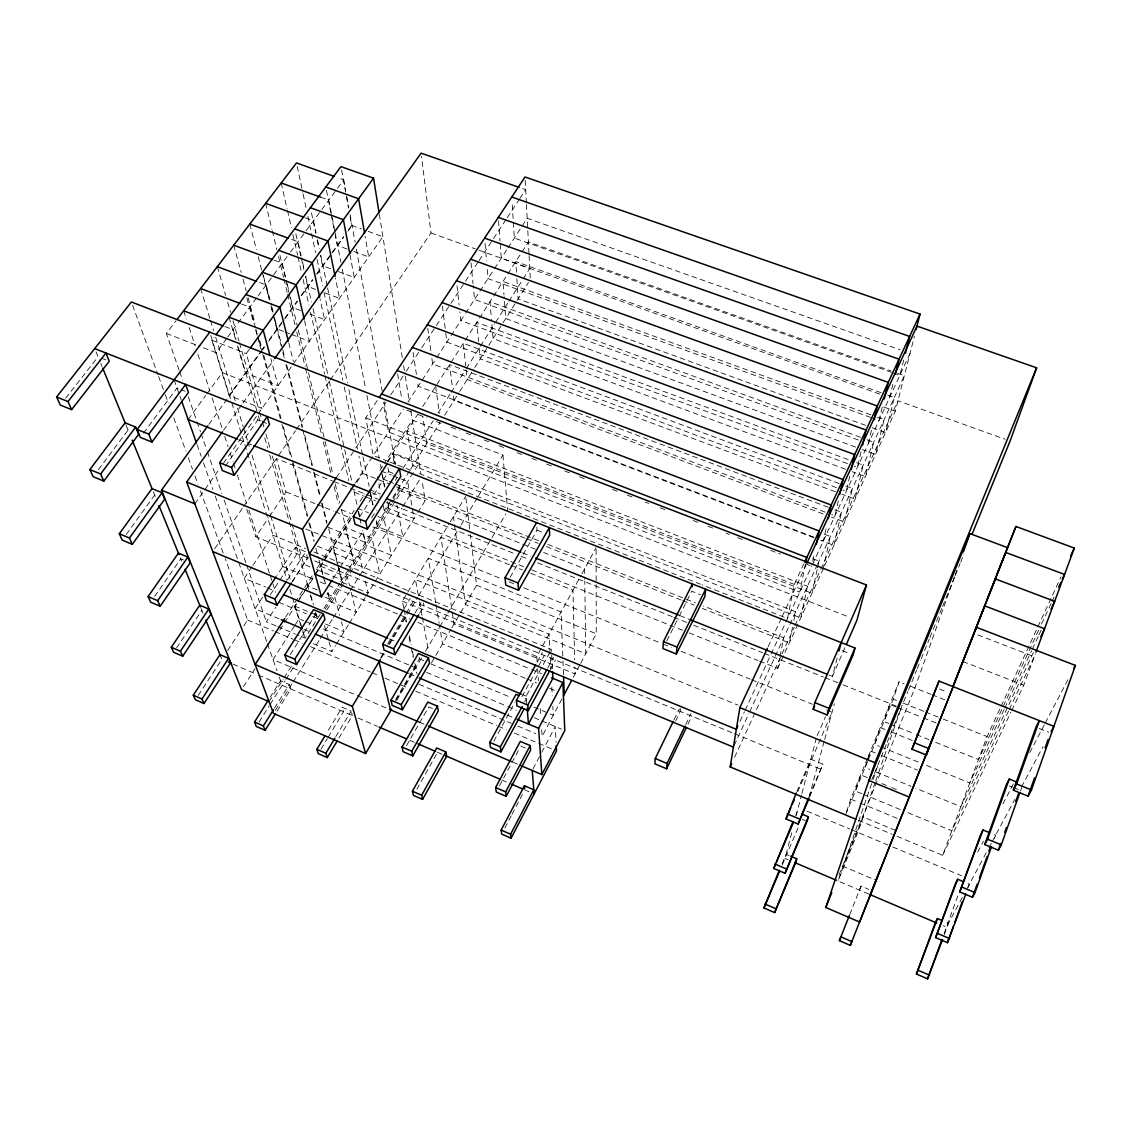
<?xml version="1.0" encoding="UTF-8"?>
<svg xmlns="http://www.w3.org/2000/svg" width="1132" height="1132" viewBox="0 0 1132 1132"><rect width="100%" height="100%" fill="white"/><g stroke="black" fill="none" stroke-linecap="round" stroke-linejoin="round"><path stroke-width="0.75" stroke-dasharray="5 3.75" d="M680.544 708.632L680.275 711.42L675.663 720.957M759.643 661.173L777.67 668.389L779.679 658.201M780.019 656.518L783.712 637.84L703.453 606.045M803.946 563.623L794.268 584.423L787.532 618.497L702.038 584.862M792.513 627.34L789.329 642.905L702.349 608.408M793.928 620.435L795.697 611.789L392.45 453.663L394.332 463.964M805.475 564.033L799.73 592.093L388.488 432L383.125 402.61M812.762 561.161L814.531 552.77M817.177 569.58L812.012 593.295L426.821 443.503L422.788 416.746M817.545 567.882L819.016 561.104L812.422 558.571M826.035 528.856L823.431 540.771L820.148 539.525M823.063 569.127L830.364 536.455L823.756 533.95M838.274 500.981L834.963 515.824L831.666 514.579M849.722 476.289L846.283 491.33L842.986 490.099M860.957 452.05L857.391 467.275L854.094 466.059M868.301 443.659L871.98 428.25M882.238 407.223L879.026 420.467L872.39 418.062M889.554 397.672L893.275 382.616M903.718 360.075L899.898 375.286L893.247 372.909M824.719 565.519L895.299 411.185L914.401 336.232M791.692 832.827L785.028 858.452L788.254 859.825M796.136 815.748L801.47 795.244M801.923 793.546L816.13 738.871M829.105 675.068L832.388 676.384L838.104 654.395M809.125 796.97L824.238 741.106M824.69 739.408L834.312 703.849M809.776 796.772L822.879 764.199L810.837 759.247L796.97 791.367M867.494 758.355L850.67 799.121L845.547 814.899L867.72 761.114M868.386 759.487L893.247 699.166L899.105 681.719L904.029 683.671M868.725 894.054L838.076 881.007L872.56 780.91M873.14 779.255L877.739 765.897M875.135 782.637L857.801 832.374L838.076 881.007M875.715 780.981L901.143 708.038M954.531 576.754L914.911 687.973L839.081 874.725M955.125 575.098L956.894 570.118M1020.47 790.999L1021.63 787.731M994.462 838.444L995.636 835.175L992.495 833.874M968.214 887.46L969.402 884.163L966.473 882.932M944.06 933.56L958.196 894.804M944.343 934.608L948.489 923.245L943.748 921.236M1011.654 710.67L1023.781 685.228L1035.341 653.829M897.053 836.336L942.645 855.325L987.104 736.578L1000.405 707.825M859.499 890.12L861.028 886.087L868.768 889.37M849.778 914.571L861.028 886.087M871.81 779.92L873.805 775.01M874.484 773.368L886.498 743.908M887.177 742.267L907.878 691.51M908.543 689.883L916.566 670.229M917.231 668.602L920.571 660.409M921.236 658.782L929.259 639.127M929.924 637.5L941.951 608.025M942.616 606.384L954.644 576.924M955.309 575.282L959.978 563.821M960.658 562.194L963.997 554.001M868.159 756.728L899.105 681.719M782.014 863.9L786.117 854.278L789.146 855.566M782.311 864.834L798.654 826.487M809.125 796.433L822.879 764.199M795.711 815.295L797.098 812.054M797.72 791.763L832.062 712.184L823.855 708.887M817.262 735.588L825.454 716.669M832.388 676.384L845.717 645.863M734.597 757.294L794.211 627.213M794.947 625.6L819.964 570.995M820.7 569.382L897.959 400.756L1005.131 439.258M777.67 668.389L823.983 567.118M734.159 745.521L748.889 713.5M749.625 711.887L816.809 565.901M817.545 564.302L904.355 375.654L897.704 373.291M740.017 721.339L744.46 711.745M745.196 710.132L770.326 655.725M771.076 654.126L785.113 623.718M785.849 622.119L811.885 565.774M812.465 564.514L910.057 353.283M768.147 646.697L781.547 617.846M782.283 616.247L806.097 564.953M1001.141 706.227L1060.995 576.839M1038.61 630.298L978.487 759.572L934.24 741.785M1041.582 623.916L1048.26 609.554M1048.996 607.955L1051.232 603.172M1051.968 601.573L1054.189 596.79M1004.013 709.651L969.742 782.934L925.085 764.822M1004.763 708.066L1031.592 650.716M1032.327 649.117L1038.299 636.368M1039.034 634.783L1041.27 630M1033.374 652.57L960.856 806.677L915.887 788.282M1008.57 711.009L951.828 830.803L904.921 811.446M1009.319 709.41L1034.294 656.702L973.916 633.411M942.645 855.325L1010.89 712.254M685.723 724.607L690.959 713.726M688.015 724.155L691.836 716.188M674.049 719.782L679.313 708.929M666.833 640.825L669.946 634.628M670.724 633.085L678.493 617.577M679.271 616.034L691.709 591.229L700.496 594.696M504.858 827.987L511.254 815.804M512.046 814.276L524.017 791.438M977.694 852.141L983.397 841.246M1002.938 803.904L1013.522 783.669M1029.809 752.554L1044.454 724.537M1045.275 722.98L1068.07 679.412M533.016 768.953L540.969 753.813M541.761 752.299L555.274 726.56L556.067 742.224M561.812 699.052L542.129 736.338L541.662 729.404M573.287 677.29L579.853 664.866M580.674 663.31L596.253 633.793L596.168 584.607M499.495 785.877L519.928 747.573M962.257 897.534L946.423 927.094L943.182 925.721M967.082 888.493L983.085 858.622M983.92 857.066L988.08 849.283M988.915 847.727L991.42 843.057M992.255 841.501L1014.753 799.489M1021.418 787.037L1043.081 746.568M547.704 668.092L553.52 657.31M550.506 669.253L555.444 660.041M526.805 703.92L526.168 696.138L542.454 666.012M543.275 664.512L549.784 652.471M524.71 701.854L526.394 698.741L521.923 696.873M493.807 741.205L514.763 702.661M537.29 661.895L542.299 652.683M521.923 696.746L537.672 667.696M538.507 666.168L544.308 655.456M537.176 661.739L536.837 656.532L581.084 575.311M581.919 573.768L596.097 547.718M416.859 789.216L436.697 753.827M510.079 577.419L537.021 530.158L536.766 525.63M406.515 745.705L428.745 706.906L433.528 708.929M431.433 662.956L434.971 656.857M435.848 655.343L450.904 629.42M451.781 627.906L459.748 614.181M460.639 612.667L476.572 585.23L470.388 534.672M395.775 700.765L415.175 667.625L414.496 664.258M396.893 700.085L421.896 657.338M425.476 651.24L438.876 628.345M439.768 626.817L446.914 614.605M447.805 613.077L505.877 513.857M395.705 699.392L419.42 658.895L418.911 656.22M419.562 613.303L423.948 605.917L423.41 602.903M335.751 736.706L351.09 711.094L342.204 707.259L326.808 732.8M338.907 738.064L352.363 715.566L351.514 712.58M414.906 613.219L421.104 602.832M387.583 644.193L405.256 614.747M406.147 613.275L413.208 601.502L412.642 598.46M380.607 657.876L384.229 651.834M388.757 644.292L405.044 617.124L406.063 622.175M381.357 657.89L384.993 651.834M389.521 644.264L417.651 597.342M418.557 595.828L460.3 526.196M461.205 524.682L477.534 497.443M478.454 495.929L502.948 455.064L412.303 420.043L386.592 460.045M404.053 608.733L410.279 598.389M321.007 749.172L327.304 738.687M328.209 737.187L343.52 711.745L342.204 707.259M403.77 608.054L402.384 601.12L449.418 523.281M450.324 521.781L465.705 496.325M313.239 643.712L331.86 651.579L335.553 645.608M336.473 644.108L348.5 624.68M349.42 623.18L365.141 597.781M366.06 596.281L374.381 582.824M375.3 581.339L416.901 514.07M417.821 512.57L425.222 500.613L421.939 480.194M274.468 708.151L289.297 684.478L280.552 680.714L270.322 696.944M275.345 710.372L292.197 683.431M293.131 681.931L319.351 640.019M320.285 638.519L332.454 619.048M333.402 617.563L349.307 592.107M350.255 590.607L401.747 508.268M402.681 506.782L419.533 479.827M277.057 711.151L290.867 689.048L289.297 684.478M259.072 722.046L269.232 705.873M270.152 704.401L284.967 680.856M285.901 679.37L294.278 666.026M320.115 614.421L305.102 638.207L297.037 634.783M323.865 608.478L339.798 583.221M340.732 581.735L348.231 569.849M349.165 568.363L392.295 500.004M393.243 498.519L399.794 488.104L399.172 484.652M325.125 609.271L339.147 587.013M340.081 585.527L347.566 573.655M348.5 572.184L391.516 503.938M392.45 502.452L399.936 490.58L398.988 485.444M269.076 701.656L283.156 679.299M284.09 677.813L292.537 664.399M326.738 610.077L419.208 463.172L393.073 452.913L395.252 464.898M290.316 654.466L315.163 615.185L314.342 612.426M523.635 566.637L384.314 510.829L391.856 498.887M392.804 497.401L409.756 470.544M410.704 469.044L439.909 422.774M444.621 415.317L458.757 392.931M459.691 391.446L473.827 369.06M474.775 367.56L487.963 346.675M488.897 345.175L502.099 324.276M503.033 322.79L516.22 301.89M517.168 300.405L528.474 282.491M332.836 578.891L339.459 568.448M340.407 566.948L363.131 531.134M371.65 517.706L376.39 510.235M395.323 480.392L397.219 477.407M402.907 468.45L433.202 420.694M437.928 413.222L450.239 393.823M451.187 392.337L465.393 369.938M466.342 368.452L494.741 323.681M495.689 322.181L507.999 302.782M508.947 301.282L522.206 280.396M523.154 278.897L529.776 268.454L477.096 249.521M294.419 626.053L273.067 659.546L388.064 708.774M295.339 624.595L299.06 618.765L303.914 620.817M359.693 516.843L388.63 471.563L387.752 466.879M285.632 617.138L303.73 588.98M304.678 587.494L312.305 575.636M317.059 568.236L322.776 559.335M323.738 557.864L354.203 510.433M359.919 501.547L364.688 494.132M379.928 470.431L385.63 461.531M300.9 625.699L294.773 606.059L298.593 600.102M299.541 598.616L306.22 588.216M307.182 586.73L312.899 577.801M315.092 574.165L351.274 517.805M387.342 461.842L417.934 413.972M422.703 406.558L528.403 241.908L891.054 370.928M243.465 686.728L254.926 668.87M279.76 630.17L283.58 624.213M284.542 622.727L296.952 603.384M297.914 601.899L304.593 591.47M305.555 589.984L314.144 576.584M315.106 575.098L323.695 561.713M324.658 560.213L350.439 520.027M387.696 461.983L393.427 453.055M355.434 482.94L403.402 409.02M407.874 402.129L436.032 358.745M436.74 357.641L464.813 314.385M465.606 313.168L493.594 270.024M494.458 268.694L507.023 249.323M507.928 247.936L527.172 218.278L900.067 349.76M292.226 581.551L307.508 557.991L305.725 551.751L295.268 547.449L276.916 575.438M276.038 625.911L266.36 621.808L275.883 607.106M292.084 582.131L308.3 557.142M356.905 482.19L362.622 473.374L358.943 456.125M287.457 579.825L305.725 551.751M270.251 594.809L278.882 581.593M279.845 580.136L297.108 553.718L295.268 547.449M198.199 695.402L221.872 659.305L219.962 654.636M227.603 650.56L240.012 631.642M243.833 625.812L247.653 619.996L225.24 558.713M262.709 597.045L255.082 608.691L279.491 618.992M336.402 477.548L354.854 449.503M355.816 448.017L385.913 402.256M390.766 394.87L405.327 372.725M406.289 371.239L420.849 349.095M421.826 347.623L435.41 326.95M436.386 325.478L449.97 304.805M450.946 303.319L464.53 282.66M465.507 281.175L478.114 261.987M479.091 260.502L506.273 219.169M507.235 217.684L518.895 199.968M519.857 198.496L525.687 189.638L520.706 187.898M388.035 461.318L373.249 455.503L365.721 417.906L377.38 400.275M251.969 566.778L244.314 578.254L265.496 587.112M252.931 565.349L273.024 535.21L305.583 548.567M308.074 558.232L255.818 536.724L268.468 517.904M269.444 516.461L285.986 491.868L276.434 458.602L332.284 480.888M176.535 647.943L201.864 610.389M214.755 548.638L242.658 507.9M243.649 506.457L277.538 456.988M278.529 455.531L295.466 430.811M296.471 429.353L329.355 381.343M330.346 379.885L430.995 232.951L421.528 156.641M154.66 596.394L180.766 558.84L183.908 560.156M225.31 466.172L257.813 419.915L256.865 416.703M194.86 503.853L204.015 490.849M205.019 489.406L219.254 469.186M223.315 463.413L256.865 415.769M223.528 430.316L241.951 404.478M242.97 403.034L273.689 359.962M249.38 349.279L246.267 353.566L262.03 408.426L229.103 395.493L261.025 351.175M262.058 349.746L264.11 346.887M269.26 339.741L283.679 319.733M284.712 318.304L297.065 301.14M301.183 295.424L312.517 279.703M316.635 273.986L331.053 253.978M332.086 252.549L343.406 236.814M348.557 229.669L351.656 225.381L349.76 215.009M208.882 424.358L261.421 351.415M262.454 349.972L264.506 347.114M268.638 341.397L284.09 319.946M285.108 318.517L297.475 301.353M301.593 295.622L312.927 279.887M317.045 274.17L331.464 254.148M332.497 252.719L343.831 236.984M347.949 231.253L352.066 225.537M126.26 534.46L154.66 495.08L157.518 496.255M188.167 419.505L205.783 395.351M206.816 393.936L222.367 372.626L848.731 616.954M226.626 338.553L216.17 352.731L198.496 345.883M227.674 337.138L256.95 297.447M257.997 296.032L272.642 276.18M273.689 274.765L289.382 253.497M290.429 252.082L305.06 232.244M306.107 230.815L320.752 210.976M321.799 209.561L336.445 189.709M337.478 188.294L343.76 179.79L337.237 177.469M229.103 395.493L211.882 340.293L213.976 337.463M143.481 433.174L177.031 388.021L185.195 391.233M98.427 469.638L128.072 430.118M179.082 370.093L166.362 333.431L175.969 320.851M65.698 398.167L98.074 356.849M891.592 372.329L514.338 238.06L512.103 202.147M881.05 392.677L515.81 261.534L516.546 273.406M887.686 395.068L894.337 397.445L885.493 432.622L872.263 427.811M879.592 394.092L501.292 258.167L500.174 242.871M430.995 232.951L475.454 248.927M320.582 197.152L328.775 200.095L334.846 231.211M883.682 406.996L895.299 411.185M351.656 225.381L361.518 228.961M368.112 231.338L382.913 236.715L257.884 414.326L238.074 346.618M870.876 414.807L503.004 281.472L503.981 294.957M877.498 417.213L884.134 419.618L875.531 454.427L862.259 449.546M870.734 417.453L488.034 278.613L487.128 268.043M305.286 217.754L313.536 220.754L316.054 232.824M865.64 425.391L518.131 298.876L516.645 275.104M347.17 249.04L337.223 245.403L335.214 235.088M353.792 251.46L368.692 256.907L365.141 236.39M860.518 437.32L489.986 301.749L491.316 317.512M867.14 439.74L873.748 442.173L865.386 476.586L852.155 471.676M858.381 440.023L474.534 299.4L473.19 285.42M291.603 239.418L298.027 241.781L301.112 255.535M855.622 447.112L505.707 318.545L504.108 296.641M848.264 459.606L476.756 322.365L478.595 341.468M856.556 462.663L863.192 465.111L855.084 499.127L841.868 494.189M330.487 268.68L322.563 265.751L320.413 255.521M338.397 271.609L354.231 277.453L350.099 255.365M847.472 463.611L460.809 320.554L459.861 311.88M845.533 469.228L493.099 338.539L491.458 319.266M274.156 260.176L282.236 263.19L286.75 282.01M839.194 483.534L463.285 343.321L465.733 365.721M845.816 486.01L852.438 488.472L844.599 522.064L831.412 517.083M315.616 289.424L307.649 286.453L305.371 276.293M325.181 293.004L339.529 298.353L335.44 278.104M836.378 487.623L446.843 342.076L445.371 330.035M835.26 491.713L480.265 358.844L478.765 343.208M259.653 282.519L266.161 284.967L271.411 305.428M828.27 507.278L449.602 364.645L452.531 388.531M834.878 509.768L841.501 512.258L833.93 545.398L820.714 540.346M300.504 310.536L292.481 307.508L289.24 294.065M310.126 314.172L324.559 319.606L320.059 298.919M825.072 512.088L432.636 363.966L431.25 353.736M823.176 513.97L467.233 379.489L465.917 367.433M241.611 304.041L249.804 307.14L255.379 327.516M283.509 331.393L277.043 328.931L273.619 315.587M285.123 332.016L289.962 333.855M291.575 334.478L309.333 341.227L304.55 320.71M813.554 537.007L418.189 386.238L417.425 381.173M814.106 537.827L453.989 400.487L453.366 395.365M224.886 326.568L233.135 329.723L236.093 339.855M406.77 410.18L411.708 412.09M418.288 414.623L426.509 417.793M436.386 421.599L441.324 423.51M451.201 427.302L459.436 430.485M466.016 433.018L474.251 436.188M484.128 439.994L489.066 441.89M498.943 445.697L503.882 447.607M517.055 452.673L521.993 454.583M531.87 458.389L536.809 460.285M546.685 464.092L551.624 465.988M564.783 471.068L569.721 472.964M579.598 476.77L584.537 478.68M612.525 489.463L619.105 491.995M627.34 495.165L632.279 497.061M645.438 502.141L648.735 503.415M660.253 507.844L665.192 509.754M693.18 520.536L699.76 523.069M707.995 526.238L712.934 528.149M726.093 533.214L729.39 534.488M737.625 537.658L742.564 539.554M770.538 550.336L780.415 554.142M806.762 564.288L810.045 565.561M211.882 340.293L246.267 353.566M166.362 333.431L196.897 345.26M365.721 417.906L794.268 584.423M962.893 661.484L1023.781 685.228M389.691 461.969L412.699 471.025M419.279 473.615L700.397 584.211M101.272 358.108L106.054 359.99M257.813 419.915L260.742 421.062M262.2 421.642L266.586 423.368M388.63 471.563L393.186 473.36M537.021 530.158L543.346 532.648M842.42 650.73L850.033 653.744M939.546 689.091L947.371 692.176M1039.19 728.428L1048.812 732.22M381.385 471.124L391.233 475.03M392.875 475.666L407.662 481.51L414.1 518.597L388.686 508.424L387.356 501.646M910.595 686.275L930.815 694.27M931.947 694.723L945.135 699.944M387.356 480.803L377.536 476.912L380.578 492.179M388.998 481.454L393.908 483.392M395.549 484.043L539.681 541.153M547.86 544.393L695.26 602.79M362.622 473.374L388.488 483.619M396.568 486.831L399.794 488.104M525.092 538.125L398.733 488.005L398.096 484.581M526.734 538.775L538.224 543.332M546.431 546.586L681.011 599.96M682.653 600.611L694.142 605.167M399.936 490.58L425.222 500.613M535.422 549.246L453.423 516.645L465.379 604.488L585.739 653.716L584.777 580.928M543.615 552.501L584.621 568.802L584.763 579.202M369.527 489.59L380.409 493.934M893.247 699.166L896.459 700.453M902.897 703.014L923.797 711.349M925.41 711.986L938.272 717.122M943.14 719.061L987.104 736.578M238.979 439.768L245.545 442.386M247.172 443.037L252.096 445.003M371.763 492.717L379.956 495.986M522.574 552.841L530.767 556.109M679.936 615.596L689.77 619.515M333.926 481.553L348.698 487.453M350.34 488.104L365.127 494.005M366.768 494.67L378.272 499.254M386.479 502.537L514.593 553.69M521.159 556.307L527.738 558.939M537.587 562.873L672.267 616.643M673.908 617.308L687.053 622.543M693.619 625.175L762.6 652.711M764.256 653.376L823.374 676.978M825.016 677.644L838.161 682.879M843.029 684.832L896.303 706.099M896.119 707.005L889.724 704.444L884.007 721.593L888.861 723.546M897.718 707.642L921.689 717.221M923.288 717.858L936.065 722.952M354.401 492.349L364.15 496.24M365.778 496.891L375.527 500.797M531.828 569.92L682.61 630.312M689.162 632.944L758.001 660.522M509.4 564.727L440.956 537.275L451.951 610.134M511.027 565.392L522.432 569.962M530.583 573.231L572.948 590.225L574.716 659.97M357.514 508.325L368.452 512.711M377.819 516.475L384.073 518.994L391.403 555.288L365.721 544.86L362.367 529.903M890.474 724.197L914.769 733.961M916.382 734.611L929.344 739.819M341.156 509.626L350.962 513.574M885.026 729.489L880.201 727.551L874.612 744.375L879.507 746.356M891.464 732.079L912.378 740.512M285.986 491.868L315.503 503.782M317.144 504.433L333.544 511.056M335.185 511.721L351.585 518.329M372.895 526.932L502.452 579.202M509.004 581.848L517.211 585.159M523.762 587.805L661.513 643.386M663.154 644.037L671.347 647.348M681.195 651.325L750.063 679.101M751.705 679.766L812.38 704.245M1009.334 785.919L1012.305 787.122M1013.805 787.731L1018.262 789.528M881.135 747.007L920.259 762.869M476.572 585.23L596.253 633.793M327.742 527.144L365.509 542.469L362.806 530.441M875.376 752.992L870.522 751.025L865.089 767.51L869.843 769.449M881.856 755.624L917.5 770.114M305.725 528.955L737.979 705.137M876.182 772.052L911.09 786.316M317.385 546.204L353.75 561.09L341.425 509.725M867.197 777.557L860.674 774.868L855.396 791.013L861.792 793.645M881.885 783.57L890.035 786.924M891.676 787.589L896.558 789.598M313.72 551.907L551.425 649.457L552.444 669.861M314.611 560.92L732.687 732.998M734.328 733.663L821.408 769.519M402.384 601.12L536.837 656.532M863.376 794.31L901.709 810.13M310.055 566.849L303.701 564.217L291.929 523.649M316.408 569.467L341.85 579.966L338.779 568.038M850.67 799.121L858.622 802.418M860.207 803.069L898.355 818.861M282.759 566.481L313.677 579.287M320.186 581.975L326.695 584.678M328.322 585.343L409.685 619.048M417.807 622.416L530.356 669.04M531.715 669.606L541.747 673.752M317.257 589.913L307.678 585.937L308.654 589.248M326.851 593.904L334.831 597.215L339.685 615.327M895.596 830.449L863.164 816.964L843.114 866.362L875.998 880.286M525.305 678.238L442.541 643.825L439.4 624.991M526.918 678.903L536.653 682.964M549.643 688.355L556.137 691.058M324.983 597.116L329.766 599.111L327.912 592.319M858.424 820.261L892.186 834.312M807.045 811.177L849.863 829.063M851.448 829.728L887.955 844.981M892.738 846.977L961.464 875.701M267.124 587.791L275.274 591.201M389.323 638.901L394.205 640.938M522.913 694.765L526.168 696.138M294.773 606.059L309.22 612.115M310.833 612.78L318.856 616.148M315.163 615.185L317.965 616.36M419.42 658.895L423.75 660.72M802.277 819.398L805.46 820.742M430.868 663.918L511.395 697.68M533.936 707.132L553.265 715.226L552.812 706.41M278.981 602.337L306.277 613.799M312.715 616.501L317.526 618.511L316.04 613.445M325.591 624.015L344.1 631.783L341.454 621.907M305.541 621.496L313.649 624.906M323.384 628.996L419.052 669.253M426.566 672.408L506.627 706.085M507.858 706.609L516.362 710.188M534.191 717.688L540.686 720.419M542.016 720.971L561.529 729.192M303.9 629.293L308.781 631.345M409.473 673.837L416.166 676.653M507.292 715.099L512.768 717.419M419.038 684.294L511.353 723.334M517.833 726.065L535.648 733.593M277.665 626.59L295.424 634.104M247.653 619.996L273.449 630.934M275.062 631.614L292.806 639.127M294.419 639.821L302.485 643.231M310.55 646.655L370.419 672.04M372.032 672.719L378.512 675.464M384.979 678.21L407.633 687.817M415.727 691.242L496.637 725.541M498.25 726.235L506.344 729.659M514.423 733.097L537.077 742.691M538.705 743.384L551.638 748.875M520.748 746.03L526.366 748.422M419.463 722.202L424.288 724.268M512.782 762.147L517.678 764.242M232.98 664.088L256.78 674.347M258.365 675.04L352.363 715.566M358.08 718.028L377.465 726.376M409.77 740.3L414.609 742.394M437.221 752.143L442.103 754.252M501.83 780.005L508.282 782.778M524.441 789.754L529.479 791.919M96.036 351.854L100.055 361.66M100.72 363.301L102.064 366.57M126.161 425.448L128.836 431.985M153.329 491.84L156.952 500.669M180.37 557.906L181.714 561.175M201.128 608.606L203.137 613.516M132.6 305.3L158.027 374.862M158.636 376.517L164.692 393.087M165.3 394.743L168.328 403.02M173.776 417.92L185.889 451.045M188.308 457.682L192.539 469.271M194.973 475.893L198.001 484.171M200.421 490.807L224.645 557.057M174.144 379.871L181.191 399.794M197.039 444.607L201.156 456.224M203.505 462.861L212.901 489.42M215.25 496.071L238.145 560.807M238.725 562.462L266.911 642.141M267.492 643.797L277.043 670.809M279.236 676.993L282.165 685.299M179.663 371.763L182.549 380.097M188.322 396.766L196.416 420.099M196.996 421.769L200.463 431.773M201.043 433.443L206.831 450.112M207.397 451.781L221.858 493.453M224.164 500.118L246.125 563.467M246.705 565.123L266.36 621.808M246.748 509.131L255.818 536.724M183.667 310.762L186.398 319.139M189.143 327.516L195.171 345.953M197.902 354.33L209.958 391.205M212.151 397.898L222.551 429.736M224.744 436.443L228.041 446.503M230.22 453.196L232.966 461.587M233.517 463.257L235.159 468.28M237.352 474.987L246.663 503.471M248.856 510.178L269.671 573.853M270.208 575.537L275.684 592.291M210.807 335.525L231.268 401.181M231.791 402.865L265.355 510.603M265.879 512.287L286.863 579.626M289.934 589.503L302.145 628.713M302.668 630.368L305.244 638.66M302.937 632.236L305.484 640.429M200.661 288.504L209.986 318.814M210.51 320.498L213.623 330.601M215.703 337.336L235.414 401.308M237.479 408.044L243.182 426.566M243.705 428.25L247.342 440.037M247.851 441.721L249.408 446.772M252.012 455.191L270.152 514.126M270.675 515.81L290.91 581.466M258.308 415.854L261.266 425.986M264.718 437.815L267.69 447.947M269.657 454.696L308.64 588.116M310.621 594.88L313.578 605.012M229.06 317.172L235.484 339.133M237.465 345.897L245.361 372.923L278.076 385.63L270.873 358.759M310.593 595.885L313.026 604.191M315.446 612.483L317.385 619.119M217.344 266.657L225.678 295.395M227.645 302.159L230.588 312.305M233.036 320.752L238.937 341.043M239.418 342.741L259.044 410.364M259.539 412.062L261.987 420.51M262.483 422.194L263.954 427.273M265.921 434.037L270.336 449.248M272.303 456.012L291.433 521.951M324.403 625.614L328.591 640.217M329.058 641.844L331.86 651.579M255.846 329.214L258.634 339.402M259.101 341.1L262.355 352.972M262.822 354.67L281.415 422.576M281.882 424.274L290.712 456.521M292.58 463.313L306.984 515.937M308.852 522.715L313.96 541.393M315.828 548.185L318.616 558.373M319.082 560.071L322.804 573.641M324.658 580.433L325.591 583.829M246.861 297.9L253.865 323.469M255.733 330.275L257.134 335.397M257.601 337.095L260.884 349.024M322.719 574.518L320.413 566.113L347.411 577.235L349.491 585.569M323.172 576.188L325.478 584.593M327.785 592.998L330.091 601.403L356.17 612.256L351.161 592.248M233.73 245.177L241.158 272.331M243.012 279.123L246.252 290.995M248.106 297.787L255.068 323.243M259.695 340.208L262.016 348.698M263.869 355.49L281.033 418.274M283.354 426.764L292.155 459.012M292.622 460.71L307.918 516.701M309.772 523.493L314.413 540.459M271.85 307.14L273.166 312.248M274.906 319.068L282.349 348.062M282.788 349.76L284.967 358.292M286.721 365.112L302.47 426.495M304.664 435.028L313.847 470.827M314.286 472.539L320.413 496.41M322.167 503.231L326.978 521.993M328.719 528.814L338.341 566.325M263.332 275.543L269.756 300.574M271.482 307.253L273.194 313.918M337.322 563.58L332.95 546.572L359.806 557.538L363.358 572.735M337.76 565.278L342.133 582.287L368.084 593.012L364.928 579.499M249.832 224.079L256.44 249.762M258.195 256.61L261.718 270.307M262.157 272.02L269.204 299.414M270.973 306.263L273.166 314.823M273.604 316.536L281.09 345.642M282.844 352.491L284.174 357.641M285.929 364.49L302.216 427.839M302.654 429.552L311.908 465.507M313.663 472.355L319.818 496.325M321.587 503.174L326.865 523.72M288.759 342.897L293.414 361.547M265.666 203.35L271.892 229.103M272.303 230.829L276.873 249.719M278.529 256.582L283.509 277.184M283.92 278.897L287.245 292.636M287.655 294.348L295.127 325.266M296.782 332.129L305.088 366.471M305.499 368.183L321.686 435.141M323.342 442.018L330.813 472.921M334.138 486.647L338.284 503.825M287.16 283.722L288.816 290.57M290.457 297.419L297.858 328.238M298.268 329.95L308.13 371.041M308.541 372.753L324.573 439.527M324.983 441.239L332.794 473.77M335.256 484.043L339.784 502.877M279.944 255.379L288.844 292.381M281.217 182.988L287.075 208.797M287.471 210.524L291.377 227.73M292.933 234.607L297.631 255.266M298.013 256.992L301.536 272.472M303.093 279.363L308.951 305.173M310.522 312.064L324.587 374.013M324.969 375.739L340.208 442.867M340.605 444.579L348.812 480.732M302.654 262.398L304.197 269.275M305.739 276.151L311.512 301.919M313.055 308.795L328.874 379.234M329.256 380.96L344.298 447.975M344.68 449.687L351.627 480.619M353.934 490.92L357.019 504.674M358.561 511.537L360.485 520.14M295.848 233.928L300.801 255.959M301.183 257.657L303.843 269.515M358.25 511.636L359.382 516.617M359.75 518.286L360.867 523.267M297.235 166.404L302.753 192.27M303.121 193.996L306.418 209.519M307.89 216.41L315.602 252.634M317.073 259.525L322.578 285.391M324.049 292.297L342.784 380.239M344.255 387.144L357.471 449.22M317.512 239.715L319.309 248.333M320.752 255.224L327.261 286.255M327.615 287.981L347.482 382.772M348.925 389.663L362.65 455.163M363.004 456.889L369.145 486.18M370.588 493.085L373.121 505.141M376.362 520.663L377.083 524.102M311.47 212.858L315.757 233.334M317.201 240.154L318.983 248.686M369.881 491.274L372.697 504.702M376.22 521.484L377.281 526.522L402.822 536.823L396.893 505.127M383.295 505.749L384.314 510.829M404.124 609.78L406.558 621.921M409.331 635.774L411.058 644.448M412.444 651.367L413.491 656.574M414.878 663.508L416.958 673.894M409.091 637.33L410.789 645.735M411.128 647.419L413.152 657.522M335.185 232.937L340.93 262.313M342.274 269.218L365.565 388.474M366.924 395.379L379.064 457.597M380.423 464.516L381.102 467.969M382.446 474.874L384.809 486.972M387.852 502.523L388.517 505.99M326.483 190.431L330.841 212.759M331.181 214.486L333.869 228.225M381.71 472.822L384.696 488.076M418.274 595.008L415.444 579.513L549.062 634.076L550.888 669.366M419.533 601.899L422.052 615.681M422.377 617.407L428.674 651.862M343.76 179.79L345.642 190.19M346.901 197.11L348.798 207.51M350.057 214.429L355.094 242.149M356.354 249.082L382.163 391.106M384.059 401.506L395.393 463.865M341.581 170.069L345.982 194.265M346.293 196.006L348.5 208.104M397.629 373.829L401.803 398.888M435.707 602.733L428.306 558.232L561.104 611.973L562.915 659.348M435.99 604.446L439.117 623.279M379.333 214.33L402.468 358.646M403.572 365.622L404.973 374.324M405.256 376.065L409.444 402.2M410.831 410.902L420.849 473.388M413.095 352.476L416.406 374.423M452.206 611.874L454.045 624.015L575.07 673.922L574.886 666.946M427.769 328.181L431.023 352.038M435.678 386.323L439.372 413.364M442.428 305.965L445.173 328.308M465.917 498.08L470.176 532.931M457.031 285.872L459.111 304.947M470.997 262.709L473.02 283.679M485.048 243.394L486.534 260.997M502.948 455.064L507.66 510.801M498.561 220.782L500.047 241.173M537.643 668.672L538.45 680.827M540.289 708.575L540.855 717.249M525.206 180.427L526.408 203.647M526.451 204.51L529.054 254.445M529.111 255.577L530.356 279.505M551.808 686.997L552.26 695.826M562.972 661.102L563.51 675.125M596.111 549.473L596.168 582.853M807.47 586.22L800.777 617.874L412.897 465.577L407.11 430.825L807.47 586.22M372.032 538.125L345.317 527.314L354.005 563.439L379.828 574.023L372.032 538.125"/><path stroke-width="1.5" d="M673.299 721.325L655.258 758.511L654.876 763.859L666.621 768.784L686.487 727.338M692.119 586.871L692.402 583.971L663.437 641.603L662.956 648.579L676.356 653.999L704.896 596.437L705.675 589.206L676.95 647.051L676.356 653.999M666.621 768.784L667.059 763.463L684.987 726.15M855.778 819.214L730.182 766.93L739.861 707.613L767.397 648.311M805.814 562.392L806.819 557.439L381.541 393.978M816.299 544.393L819.144 530.965L397.077 370.475M828.256 518.64L831.213 505.013L412.331 347.411M839.746 494.387L843.057 479.543L427.302 324.771M851.25 469.61L854.688 454.569L442.018 302.527M862.527 445.286L866.093 430.061L456.465 280.679M874.017 419.689L877.286 406.006L470.657 259.214M884.248 398.945L888.266 382.39L484.609 238.116M895.341 374.253L899.063 359.198L498.306 217.386M790.674 856.202L796.73 858.778L795.584 862.938L774.628 912.59L763.93 907.963L779.283 870.324M801.923 814.064L808.347 816.752L807.059 821.408L785.07 873.281L773.736 868.428L792.924 821.79M809.097 798.385L798.145 824.039L786.004 818.931L796.277 792.98M94.706 348.585L855 648.013L853.089 654.947L827.124 714.929L813.172 709.283L814.814 702.632L866.461 584.975L131.383 301.989L56.6 396.978L60.307 405.058L71.627 409.628L109.252 361.25L105.941 353.014L67.991 401.563L71.627 409.628M905.402 353.325L909.647 336.43L511.777 197.01M916.128 329.483L920.047 314.073L525.022 176.988L379.319 397.332M838.982 651.013L841.175 642.566M774.628 912.59L796.73 858.778M785.07 873.281L808.347 816.752M798.145 824.039L808.432 798.046M827.124 714.929L828.893 708.292L855 648.013M866.461 584.975L856.952 620.152L846.425 644.25M933.334 736.423L859.641 922.028L825.78 907.482L874.979 762.713L1036.629 367.815L916.991 326.101L806.847 563.34M1013.381 790.193L1016.649 783.995L1039.36 720.617L1035.992 727.154L1013.381 790.193L1028.082 796.136L1034.549 777.811M1045.133 747.842L1048.076 739.521M1028.082 796.136L1031.478 789.966L1075.4 665.404L976.492 627.326L954.262 683.134M963.403 551.85L969.898 533.596L1007.522 547.633L952.691 687.181M1016.791 782.056L1009.277 779.028L1006.348 784.717L984.698 844.557L998.339 850.189L1000.66 843.694M1004.707 832.331L1006.447 827.464M1015.701 801.498L1018.602 793.376M998.339 850.189L1001.282 844.854L1019.875 792.626M989.34 832.586L983.043 829.997L980.468 834.977L959.724 891.917L972.445 897.252L977.142 884.205M979.491 877.668L987.118 856.457M988.873 851.561L990.642 846.665M972.445 897.252L975.02 892.596L991.519 846.651M1036.629 367.815L1010.084 441.041L972.006 534.361M963.544 881.715L957.672 879.253L955.436 883.611L935.626 937.607L947.456 942.673L953.413 926.259M954.601 922.976L962.327 901.624M947.456 942.673L965.822 894.068M984.698 844.557L987.529 839.194L1009.277 779.028M942.178 920.557L937.438 918.547L935.442 922.424L916.439 974.015L927.561 978.826L941.711 940.027M927.561 978.826L942.574 939.489M959.724 891.917L983.043 829.997M935.626 937.607L957.672 879.253M916.439 974.015L937.438 918.547M1035.95 652.188L1074.296 548.072L1015.928 526.479L1007.48 547.732M839.42 940.65L840.864 936.857L851.83 941.598L850.33 945.376L839.42 940.65L849.311 915.576M914.401 742.776L928.848 748.592L926.301 755.002L911.967 749.214L938.994 681.082L1053.906 726.348L1051.119 731.555M938.994 681.082L911.967 749.214M850.33 945.376L880.922 867.904M926.301 755.002L1015.928 526.479M997.08 573.896L1005.725 552.444L1064.589 574.448L1062.354 579.23M974.992 630.354L984.727 605.889L1044.595 628.741L1040.846 636.679M986.878 600.144L995.339 578.905L1054.684 601.318L1050.963 609.285M953.172 686.671L870.253 894.704L936.702 922.962M825.78 907.482L831.765 892.738M969.898 533.596L868.923 780.528L909.463 797.169M763.93 907.963L779.594 871.23M773.736 868.428L775.123 865.202M776.495 861.961L793.122 823.19M786.004 818.931L790.829 807.753M792.202 804.555L794.268 799.758M813.172 709.283L814.587 706.057M730.182 766.93L731.654 763.718M737.795 726.136L736.324 729.348L309.39 553.916L354.486 484.425M1070.603 556.067L1074.296 548.072M804.682 562.024L920.047 314.073M1058.646 587.211L1060.868 582.428M511.084 838.218L510.617 834.227L533.795 789.768L524.427 785.735L501.151 830.081L501.674 834.086L511.084 838.218L556.505 750.926L556.237 745.705M520.89 765.614L541.832 774.585L564.769 730.55L562.901 682.511L551.51 677.799M1073.773 668.517L1075.4 665.404M563.453 695.939L571.646 680.403M541.832 774.585L538.606 728.315L562.901 682.511M506.174 796.32L505.65 791.862L530.201 745.578L520.324 741.375L495.646 787.532L496.226 792.004L506.174 796.32L530.568 750.219L530.201 745.578M518.937 695.628L515.966 694.383L489.816 742.38L490.453 747.375L500.952 751.874L524.3 708.561M535.62 664.979L516.433 700.298L516.942 705.915L528.248 710.655L527.795 705.066L546.883 669.62M528.248 710.655L549.671 670.781M500.952 751.874L500.372 746.894L522.192 706.51M422.59 799.39L421.656 795.258L445.852 751.903L436.726 747.969L412.416 791.211L413.406 795.372L422.59 799.39L446.645 756.204L445.852 751.903M518.569 590.239L549.671 535.153L549.317 527.625L517.989 582.966L518.569 590.239L505.735 585.046L505.056 577.759L536.582 522.616M412.798 755.865L411.751 751.252L437.433 706.17L427.811 702.081L402.016 747.035L403.105 751.676L412.798 755.865L438.325 710.967L437.433 706.17M402.412 709.75L401.252 704.599L428.533 657.791L418.387 653.532L390.979 700.213L392.196 705.392L402.412 709.75L429.509 663.126L428.533 657.791M222.495 431.759L186.667 482.02L273.477 713.372L365.622 753.516L391.531 709.24M403.162 610.219L382.701 644.221L384.045 650.093L394.941 654.664L418.684 614.789M337.124 741.078L327.261 757.577L325.832 753.275L334.86 738.206M394.941 654.664L393.653 648.806L414.015 614.704M365.622 753.516L352.321 706.326L380.451 659.404M327.261 757.577L318.304 753.657L316.847 749.327L324.997 735.814M275.218 714.108L265.086 730.31L263.36 725.909L273.548 709.637M296.556 664.526L324.955 619.303L323.384 613.785L313.536 609.653L284.825 654.919L286.637 660.281L296.556 664.526L294.787 659.178L284.825 654.919M265.086 730.31L256.299 726.461L254.516 722.032L268.468 699.901M294.787 659.178L323.384 613.785M367.348 529.125L400.77 476.36L399.384 468.577L365.678 521.569L367.348 529.125L355.024 524.158L353.283 516.574L387.158 463.766M212.759 551.553L321.474 596.805L331.888 580.391M284.684 618.61L255.167 664.555L352.321 706.326M275.953 576.91L264.35 594.597L266.416 600.682L276.958 605.096L291.278 583.022M204.001 703.524L230.433 662.984L228.551 658.329L219.962 654.636L193.289 695.204L195.369 699.732L204.001 703.524L201.977 699.01L193.289 695.204M276.958 605.096L274.949 599.04L286.495 581.296M201.977 699.01L228.551 658.329M321.474 596.805L302.428 529.224L336.402 477.548M182.691 656.206L210.835 614.209L208.769 609.044L199.741 605.21L171.3 647.235L173.606 652.273L182.691 656.206L180.427 651.183L171.3 647.235M180.427 651.183L208.769 609.044M160.192 606.243L190.19 562.802L187.884 557.071L178.403 553.095L148.094 596.578L150.655 602.167L160.192 606.243L157.673 600.668L148.094 596.578M157.673 600.668L187.884 557.071M234.14 475.298L269.515 424.528L267.237 416.534L231.565 467.502L234.14 475.298L222.268 470.502L219.622 462.691L255.464 411.892M274.708 358.519L421.104 153.174L519.036 187.318M132.303 544.336L164.649 499.198L162.046 492.717L152.013 488.6L119.299 533.766L122.199 540.091L132.303 544.336L129.458 538.025L119.299 533.766M269.076 701.656L241.555 689.699L161.508 490.156L207.864 425.788M129.458 538.025L162.046 492.717M250.413 347.864L373.532 178.163L340.944 166.616L216.085 334.648M151.929 442.088L188.45 392.521L185.648 384.399L148.816 434.15L151.929 442.088L140.34 437.405L137.142 429.438L209.76 332.157M103.819 481.1L138.613 434.363L135.684 427.089L125.086 422.816L89.881 469.568L93.135 476.699L103.819 481.1L100.621 473.997L89.881 469.568M100.621 473.997L135.684 427.089M177.031 319.45L296.499 162.951L333.982 176.309M325.804 186.992L358.603 198.751L364.546 232.966M281.217 182.988L320.582 197.152M310.394 207.736L343.406 219.693L349.774 253.667M265.666 203.35L303.631 217.16M294.702 228.848L327.94 241.003L335.1 276.42M249.832 224.079L288.391 238.244M278.741 250.328L312.206 262.695L319.691 297.192M233.73 245.177L272.529 259.582M262.483 272.218L296.174 284.797L304.154 318.998M217.344 266.657L256.398 281.302M245.927 294.49L279.845 307.296L288.335 341.199M200.661 288.504L239.97 303.418M229.06 317.172L263.218 330.219L269.968 355.406M183.667 310.762L223.245 325.931M188.167 419.505L237.338 439.117M253.738 445.654L370.122 492.066M386.521 498.589L520.932 552.19M535.691 558.076L678.294 614.945M691.411 620.166L827.464 674.417M56.6 396.978L67.991 401.563M137.142 429.438L148.816 434.15M219.622 462.691L231.565 467.502M353.283 516.574L365.678 521.569M505.056 577.759L517.989 582.966M663.437 641.603L676.95 647.051M814.814 702.632L828.893 708.292M1016.649 783.995L1031.478 789.966M186.667 482.02L302.428 529.224M739.861 707.613L874.979 762.713M161.508 490.156L194.86 503.853M987.529 839.194L1001.282 844.854M315.092 574.165L733.423 747.12M283.41 594.611L387.682 638.222M400.728 643.669L521.286 694.086M264.35 594.597L274.949 599.04M382.701 644.221L393.653 648.806M516.433 700.298L527.795 705.066M655.258 758.511L667.059 763.463M787.249 813.866L799.489 818.988M962.2 887.219L975.02 892.596M281.118 619.685L302.272 628.6M315.29 634.104L408.029 673.229M419.151 677.912L505.664 714.419M517.055 719.216L538.606 728.315M794.678 862.556L836.463 880.328M390.979 700.213L401.252 704.599M489.816 742.38L500.372 746.894M774.826 863.999L786.245 868.867M937.791 933.532L949.691 938.612M389.677 709.467L418.84 721.933M428.561 726.093L511.24 761.496M228.225 662.036L231.395 663.409M379.078 727.069L406.53 738.913M417.835 743.795L435.608 751.45M445.3 755.624L500.217 779.297M511.523 784.179L522.828 789.046M402.016 747.035L411.751 751.252M495.646 787.532L505.65 791.862M764.921 904.001L775.675 908.656M918.349 970.379L929.556 975.218M254.516 722.032L263.36 725.909M316.847 749.327L325.832 753.275M412.416 791.211L421.656 795.258M501.151 830.081L510.617 834.227M102.729 368.211L125.496 423.807M132.189 440.164L152.268 489.222M158.961 505.58L179.04 554.638M185.068 569.354L200.463 606.964M205.812 620.053L220.542 656.022M181.743 401.336L196.459 442.952M378.796 660.89L390.483 709.806M373.532 178.163L379.05 212.604M524.427 785.735L524.696 788.523M527.172 708.335L528.446 724.027L552.869 678.365L552.529 671.559M532.224 770.467L534.134 793.928M563.58 676.879L564.245 694.425"/></g></svg>
